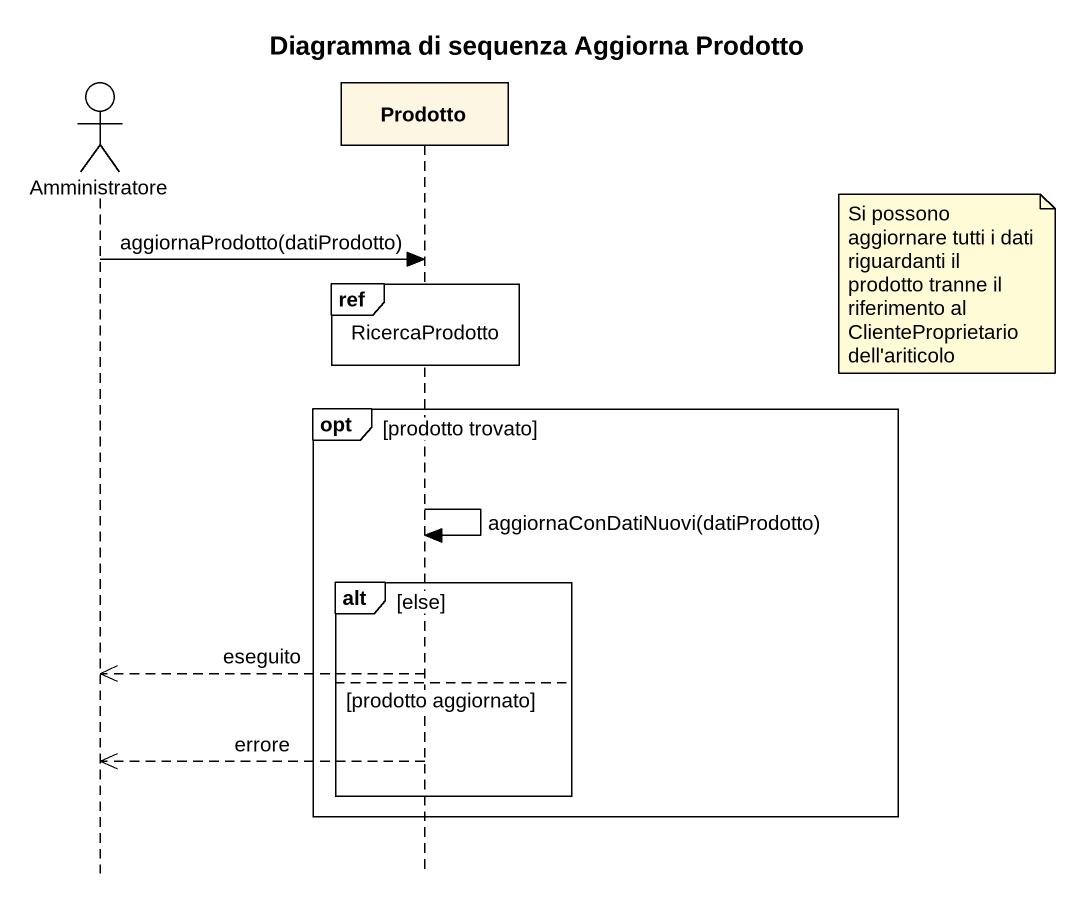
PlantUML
@startuml
title Diagramma di sequenza Aggiorna Prodotto
hide footbox
actor Amministratore
participant Prodotto

Amministratore -> Prodotto : aggiornaProdotto(datiProdotto)
ref over Prodotto : RicercaProdotto
note right of Prodotto : Si possono aggiornare tutti i dati riguardanti il prodotto tranne il riferimento al ClienteProprietario dell'ariticolo
opt prodotto trovato
  Prodotto -> Prodotto : aggiornaConDatiNuovi(datiProdotto)
  alt else
    Prodotto -->> Amministratore : eseguito
  else prodotto aggiornato
    Prodotto -->> Amministratore : errore
  end
end
@enduml
